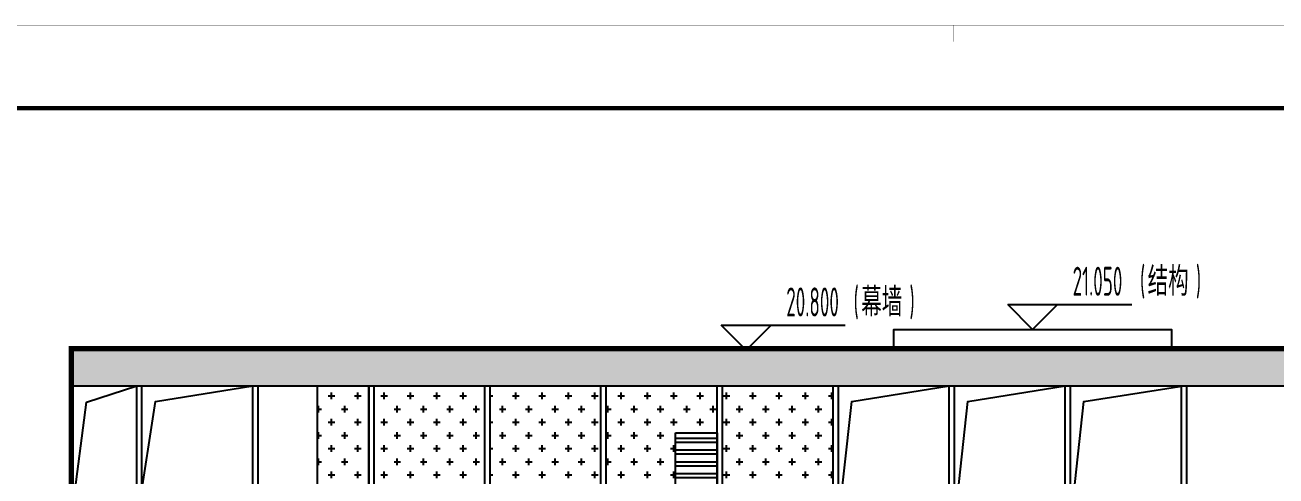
# Model space of a CAD drawing. Extents: x -863035 to 270371, y -8918 to 240488.
# Drawn here: x -368165 to -353077, y 166737 to 172177 of the extents above; entities that cross this region are included whole.
import ezdxf

# ---------------------------------------------------------------- set-up
doc = ezdxf.new("R2010")
doc.units = 0
doc.header["$LTSCALE"] = 1000
doc.header["$MEASUREMENT"] = 0
doc.linetypes.add('109-34 轴网$0$L1$0$$AUDIT_BAD_LTYPE1', pattern=[0])
for name, color, linetype in [('01-标注_标高', 200, 'Continuous'), ('02-TEXT_标注', 130, 'Continuous'), ('05-填充_156', 156, 'Continuous'), ('05-填充_18', 18, 'Continuous'), ('A-C_窗', 140, 'Continuous'), ('A-SUR_看线', 231, 'Continuous'), ('D_铝板', 181, 'Continuous'), ('E-立面', 255, 'Continuous'), ('E-立面轮廓', 241, 'Continuous')]:
    doc.layers.add(name, color=color, linetype=linetype)
doc.layers.add('04-不打印_辅助线', color=165, linetype='Continuous', plot=False)
doc.styles.add('_TCH_DIM', font='ROS1', dxfattribs={"width": 0.75, "bigfont": 'JD'})
pattern_1 = [(0, (-112095.7, 203580.06), (158.75, 158.75), [79.375, -238.125]), (90, (-112056.01, 203540.37), (-158.75, 158.75), [79.375, -238.125])]

# ---------------------------------------------------------------- blocks, each defined once
blk = doc.blocks.new('图框-A1')
for points, const_width in [([(0, 0), (841, 0), (841, 594), (0, 594)], 0.05), ([(766, 584), (25, 584), (25, 10), (766, 10)], 0.5)]:
    blk.add_lwpolyline(points, close=True, dxfattribs=dict(const_width=const_width))
at = {"const_width": 0.05}
blk.add_lwpolyline([(420.5, 594), (420.5, 592)], dxfattribs=at)
blk = doc.blocks.new('jyhdrtjy')
at = {"layer": '05-填充_156'}
h = blk.add_hatch(dxfattribs=at)
h.set_pattern_fill('CROSS', color=136, scale=100)
h.set_pattern_definition(pattern_1)
h.paths.add_polyline_path([(31877.8, -3348.3), (32497.8, -3348.3), (32497.8, -5318.3), (32127.8, -5318.3), (32127.8, -4818.3), (31877.8, -4818.3)])
h = blk.add_hatch(dxfattribs=at)
h.set_pattern_fill('CROSS', color=136, scale=100)
h.set_pattern_definition(pattern_1)
h.paths.add_polyline_path([(33897.8, -3348.3), (32557.8, -3348.3), (32557.8, -5293.3), (33897.8, -5293.3)])
h.paths.add_polyline_path([(35297.8, -3348.3), (33957.8, -3348.3), (33957.8, -5293.3), (35297.8, -5293.3)])
h.paths.add_polyline_path([(36197.8, -3918.3), (36697.8, -3918.3), (36697.8, -3348.3), (35357.8, -3348.3), (35357.8, -5293.3), (36697.8, -5293.3), (36697.8, -4618.3), (36197.8, -4618.3)])
h.paths.add_polyline_path([(38097.8, -3348.3), (36757.8, -3348.3), (36757.8, -5293.3), (38097.8, -5293.3)])
at = {"layer": '05-填充_18'}
h = blk.add_hatch(color=256, dxfattribs=at)
h.dxf.hatch_style = 1
h.paths.add_polyline_path([(48727.8, -2918.3), (28927.8, -2918.3), (28927.8, -3348.3), (48727.8, -3348.3)])
at = {"layer": 'A-C_窗'}
h = blk.add_hatch(dxfattribs=at)
h.set_pattern_fill('ANSI32', color=256, scale=30, angle=135)
h.set_pattern_definition([(180, (-112095.7, 203580.06), (-1e-14, -142.875), []), (180, (-112143.32, 203627.69), (-1e-14, -142.875), [])])
h.paths.add_polyline_path([(36197.8, -3918.3), (36697.8, -3918.3), (36697.8, -4618.3), (36197.8, -4618.3)])
blk.add_lwpolyline([(38827.8, -2918.3), (38827.8, -2668.3), (42177.8, -2668.3), (42177.8, -2918.3)])
at = {"layer": '01-标注_标高'}
for p, q in [((40502.8, -2668.3), (40202.8, -2368.3)), ((40202.8, -2368.3), (41698.8, -2368.3)), ((40502.8, -2668.3), (40802.8, -2368.3)), ((37048.4, -2918.3), (36748.4, -2618.3)), ((36748.4, -2618.3), (38244.4, -2618.3)), ((37048.4, -2918.3), (37348.4, -2618.3))]:
    blk.add_line(p, q, dxfattribs=at)
at = {"layer": 'A-C_窗'}
for points in [[(29757.8, -4818.3), (29697.8, -4818.3), (29697.8, -3348.3), (29757.8, -3348.3)], [(31157.8, -4818.3), (31097.8, -4818.3), (31097.8, -3348.3), (31157.8, -3348.3)], [(31877.8, -3348.3), (32497.8, -3348.3), (32497.8, -5318.3), (32127.8, -5318.3), (32127.8, -4818.3), (31877.8, -4818.3)], [(32557.8, -5318.3), (32497.8, -5318.3), (32497.8, -3348.3), (32557.8, -3348.3)], [(33957.8, -5318.3), (33897.8, -5318.3), (33897.8, -3348.3), (33957.8, -3348.3)], [(35357.8, -5318.3), (35297.8, -5318.3), (35297.8, -3348.3), (35357.8, -3348.3)], [(36757.8, -5318.3), (36697.8, -5318.3), (36697.8, -3348.3), (36757.8, -3348.3)], [(38157.8, -5318.3), (38097.8, -5318.3), (38097.8, -3348.3), (38157.8, -3348.3)], [(39557.8, -5318.3), (39497.8, -5318.3), (39497.8, -3348.3), (39557.8, -3348.3)], [(40957.8, -5318.3), (40897.8, -5318.3), (40897.8, -3348.3), (40957.8, -3348.3)], [(42357.8, -5318.3), (42297.8, -5318.3), (42297.8, -3348.3), (42357.8, -3348.3)], [(36197.8, -3918.3), (36697.8, -3918.3), (36697.8, -4618.3), (36197.8, -4618.3)]]:
    blk.add_lwpolyline(points, close=True, dxfattribs=at)
at = {"layer": 'A-SUR_看线'}
for points in [[(28927.8, -4818.3), (29092.7, -3545.2), (29697.8, -3348.3)], [(29727.8, -4818.3), (29922.8, -3537.6), (31097.8, -3348.3)], [(38127.8, -5318.3), (38322.8, -3537.6), (39497.8, -3348.3)], [(39527.8, -5318.3), (39722.8, -3537.6), (40897.8, -3348.3)], [(40927.8, -5318.3), (41122.8, -3537.6), (42327.8, -3348.3)]]:
    blk.add_lwpolyline(points, dxfattribs=at)
at = {"layer": 'D_铝板'}
blk.add_lwpolyline([(28927.8, -3348.3), (28927.8, -4818.3)], dxfattribs=at)
at = {"layer": 'E-立面', "linetype": '109-34 轴网$0$L1$0$$AUDIT_BAD_LTYPE1'}
for points in [[(28927.8, -2918.3), (28927.8, -3348.3)], [(28927.8, -2918.3), (48727.8, -2918.3)], [(28927.8, -3348.3), (48727.8, -3348.3)]]:
    blk.add_lwpolyline(points, dxfattribs=at)
at = {"layer": 'E-立面轮廓', "const_width": 50}
blk.add_lwpolyline([(28902.8, -4818.3), (28902.8, -2893.3), (48752.8, -2893.3), (48752.8, -20178.3)], dxfattribs=at)
at = {"layer": '02-TEXT_标注', "style": '_TCH_DIM'}
for s, height, width, p in [('21.050', 350, 0.5625, (40986.3, -2263.3)), ('(', 350, 0.5625, (41798.8, -2263.3)), ('结构', 347.29, 0.75, (41890.7, -2263.3)), (')', 350, 0.5625, (42472.7, -2263.3)), ('20.800', 350, 0.5625, (37531.9, -2513.3)), ('(', 350, 0.5625, (38344.4, -2513.3)), ('幕墙', 347.29, 0.75, (38436.3, -2513.3)), (')', 350, 0.5625, (39018.2, -2513.3))]:
    blk.add_text(s, height=height, dxfattribs=dict(at, width=width)).set_placement(p)

msp = doc.modelspace()

# ---------------------------------------------------------------- linework, layer by layer
at = {"layer": '04-不打印_辅助线'}
msp.add_lwpolyline([(-396516, 143674.5), (-322416, 143674.5), (-322416, 171174.5), (-396516, 171174.5)], close=True, dxfattribs=at)

# ---------------------------------------------------------------- block references
at = {"xscale": 100, "yscale": 100, "zscale": 100}
msp.add_blockref('图框-A1', (-399016, 112774.5), dxfattribs=at)

# ---------------------------------------------------------------- next in the draw order: block references
msp.add_blockref('jyhdrtjy', (-396516, 171174.5))

# ---------------------------------------------------------------- next in the draw order: linework, layer by layer
msp.add_line((-357688.1, 168256.2), (-357688.1, 168506.2))

doc.saveas('drawing.dxf')
